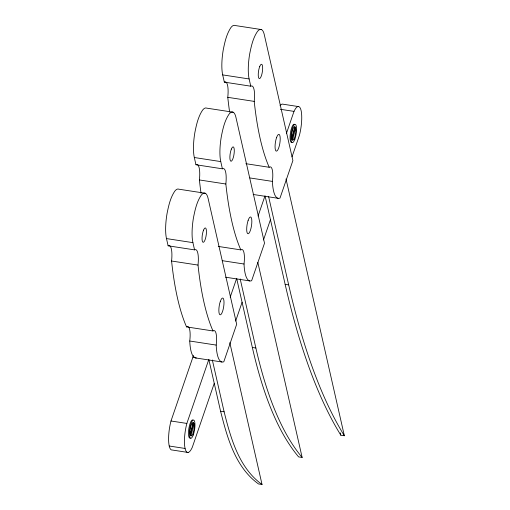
<?xml version="1.0" encoding="UTF-8"?>
<svg xmlns="http://www.w3.org/2000/svg" width="510" height="510" viewBox="0 0 510 510"><rect width="100%" height="100%" fill="white"/><g stroke="black" fill="none" stroke-linecap="round" stroke-linejoin="round"><path stroke-width="0.76" d="M190.306 434.609L193.322 422.49L194.029 423.759A6.808 1.817 -81.3 0 1 193.526 431.639A6.808 1.817 -81.3 0 1 191.008 435.878L190.306 434.609A6.808 1.817 -81.3 0 1 190.804 426.73A6.808 1.817 -81.3 0 1 193.322 422.49M190.313 434.985L193.143 423.625L194.029 423.759L191.008 435.878M291.886 138.886L294.907 126.773L295.609 128.042A6.808 1.817 -81.3 0 1 295.105 135.921A6.808 1.817 -81.3 0 1 292.587 140.161L291.886 138.886A6.808 1.817 -81.3 0 1 292.389 131.006A6.808 1.817 -81.3 0 1 294.907 126.773M291.892 139.268L294.729 127.908L295.609 128.042L292.587 140.161M188.082 452.453L172.221 450.011A20.827 5.553 -81.3 0 1 170.99 420.992L193.469 355.521M169.212 446.014L185.079 448.456A20.827 5.553 -81.3 0 1 186.851 423.434L208.819 359.461L220.594 411.27C227.224 437.631 235.314 467.236 258.513 483.958L262.038 484.5L229.806 342.637M230.208 297.164L236.653 278.396L252.348 347.476L255.873 348.018A682.673 182.032 -81.3 0 0 272.2 403.41C279.633 422.656 288.826 441.532 302.143 457.444L298.618 456.903C285.3 440.991 276.108 422.114 268.674 402.875A682.673 182.032 -81.3 0 1 252.348 347.482M258.054 216.068L265.028 195.77L285.147 284.338A1117.212 297.904 -81.3 0 0 340.827 435.202L344.352 435.744L286.014 178.965M286.339 133.703L294.002 111.384A20.936 5.584 -81.3 0 1 301.104 110.555A20.936 5.584 -81.3 0 1 299.434 135.277L292.02 156.85M214.251 383.354L192.283 447.327A20.827 5.553 -81.3 0 1 185.079 448.456M235.639 321.058L242.084 302.29M263.485 239.961L270.453 219.663M261.439 29.567L234.995 25.5A27.757 7.401 -81.3 0 0 230.864 27.629C226.504 34.221 224.808 42.101 223.272 49.731A27.757 7.401 -81.3 0 0 222.685 74.894L224.323 82.123A17.888 4.768 -81.3 0 1 227.779 97.327A286.55 76.404 -81.3 0 0 229.621 112.111M222.685 74.894L249.129 78.961L250.767 86.19A17.888 4.768 -81.3 0 1 254.222 101.394A286.55 76.404 -81.3 0 0 269.191 167.28A15.81 4.214 -81.3 0 1 272.404 181.401A38.97 10.391 -81.3 0 0 275.534 196.216L276.312 197.223A38.97 10.391 -81.3 0 0 280.009 198.078L292.893 160.561L264.308 34.75A27.757 7.401 -81.3 0 0 257.308 31.696C252.947 38.282 251.251 46.168 249.715 53.799A27.757 7.401 -81.3 0 0 249.129 78.961M224.323 82.123L250.767 86.19M298.146 106.526L282.279 104.085A20.936 5.584 -81.3 0 0 280.015 105.736M227.779 97.327L254.222 101.394M280.404 109.293L294.002 111.384M233.07 112.187L206.626 108.126A27.757 7.401 -81.3 0 0 202.495 110.249C198.135 116.841 196.433 124.72 194.903 132.358A27.757 7.401 -81.3 0 0 194.316 157.52L195.955 164.749A17.888 4.768 -81.3 0 1 199.41 179.953A286.55 76.404 -81.3 0 0 201.042 193.309M245.858 163.691L269.191 167.28M194.316 157.52L220.76 161.587L222.398 168.81A17.888 4.768 -81.3 0 1 225.853 184.014A286.55 76.404 -81.3 0 0 240.822 249.9A15.81 4.214 -81.3 0 1 244.029 264.021A38.97 10.391 -81.3 0 0 247.165 278.842L247.943 279.85A38.97 10.391 -81.3 0 0 251.64 280.698L264.524 243.181L235.939 117.37A27.757 7.401 -81.3 0 0 228.939 114.316C224.578 120.908 222.876 128.788 221.346 136.425A27.757 7.401 -81.3 0 0 220.76 161.587M195.955 164.749L222.398 168.81M249.849 177.933L272.404 181.401M199.41 179.953L225.853 184.014M253.17 194.469L278.058 198.294M205.237 193.252L178.793 189.184A27.757 7.401 -81.3 0 0 174.662 191.314C170.302 197.905 168.6 205.785 167.07 213.422A27.757 7.401 -81.3 0 0 166.477 238.584L168.121 245.807A17.888 4.768 -81.3 0 1 171.577 261.018A286.55 76.404 -81.3 0 0 186.545 326.897L212.989 330.964A15.81 4.214 -81.3 0 1 216.195 345.085A38.97 10.391 -81.3 0 0 219.332 359.901L220.11 360.908A38.97 10.391 -81.3 0 0 223.807 361.762L236.685 324.245L208.105 198.435A27.757 7.401 -81.3 0 0 201.106 195.381C196.745 201.973 195.043 209.852 193.513 217.489A27.757 7.401 -81.3 0 0 192.92 242.645L194.565 249.874A17.888 4.768 -81.3 0 1 198.02 265.079A286.55 76.404 -81.3 0 0 212.989 330.964M218.267 246.432L240.822 249.9M166.477 238.584L192.92 242.645M168.121 245.807L194.565 249.874M222.252 260.674L244.029 264.021M171.577 261.018L198.02 265.079M285.147 284.338L288.673 284.88A1117.212 297.904 -81.3 0 0 344.352 435.744M225.579 277.21L249.69 280.914M188.891 327.42A15.81 4.214 -81.3 0 1 189.752 341.018L216.195 345.085M192.952 357.019L195.158 357.357M195.413 357.912L221.856 361.979M220.594 411.27L224.119 411.812C230.749 438.173 238.839 467.778 262.038 484.5M170.99 420.992L186.851 423.434M340.297 432.875L340.827 435.202M268.553 196.312L288.673 284.88M257.83 262.401L302.143 457.444M240.184 278.938L255.873 348.018M212.345 360.003L224.119 411.812M187.82 326.515A15.81 4.214 -81.3 0 1 188.388 326.808M186.545 326.897A15.81 4.214 -81.3 0 1 187.202 326.547M196.363 357.969A38.97 10.391 -81.3 0 1 193.666 356.847L192.888 355.84A38.97 10.391 -81.3 0 1 189.752 341.018M190.262 438.147A9.25 2.467 -81.3 0 1 188.821 428.853A9.25 2.467 -81.3 0 1 192.952 420.004M291.841 142.43A9.25 2.467 -81.3 0 1 290.4 133.129A9.25 2.467 -81.3 0 1 294.531 124.281M220.314 301.416L219.746 303.329A8.492 2.263 -81.3 0 0 219.274 313.765A8.492 2.263 -81.3 0 0 222.558 311.444L223.119 309.525A8.492 2.263 -81.3 0 0 223.597 299.089A8.492 2.263 -81.3 0 0 220.314 301.416M248.147 220.352L247.579 222.264A8.492 2.263 -81.3 0 0 247.108 232.7A8.492 2.263 -81.3 0 0 250.391 230.38L250.952 228.467A8.492 2.263 -81.3 0 0 251.43 218.025A8.492 2.263 -81.3 0 0 248.147 220.352M276.516 137.725L275.955 139.644A8.492 2.263 -81.3 0 0 275.476 150.08A8.492 2.263 -81.3 0 0 278.76 147.753L279.327 145.841A8.492 2.263 -81.3 0 0 279.799 135.405A8.492 2.263 -81.3 0 0 276.516 137.725M203.547 230.144L203.025 231.661A7.261 1.938 -81.3 0 0 202.266 240.911A7.261 1.938 -81.3 0 0 204.956 240.089L205.473 238.578A7.261 1.938 -81.3 0 0 206.231 229.328A7.261 1.938 -81.3 0 0 203.547 230.144M231.381 149.086L230.864 150.597A7.261 1.938 -81.3 0 0 230.099 159.847A7.261 1.938 -81.3 0 0 232.79 159.024L233.306 157.513A7.261 1.938 -81.3 0 0 234.071 148.263A7.261 1.938 -81.3 0 0 231.381 149.086M259.749 66.459L259.233 67.97A7.261 1.938 -81.3 0 0 258.474 77.22A7.261 1.938 -81.3 0 0 261.158 76.404L261.681 74.894A7.261 1.938 -81.3 0 0 262.44 65.643A7.261 1.938 -81.3 0 0 259.749 66.459M193.296 434.909A9.25 2.467 -81.3 0 0 193.832 420.138A9.25 2.467 -81.3 0 0 189.369 432.505A9.25 2.467 -81.3 0 0 193.296 434.909M294.876 139.192A9.25 2.467 -81.3 0 0 295.417 124.414A9.25 2.467 -81.3 0 0 290.949 136.782A9.25 2.467 -81.3 0 0 294.876 139.192"/></g></svg>
